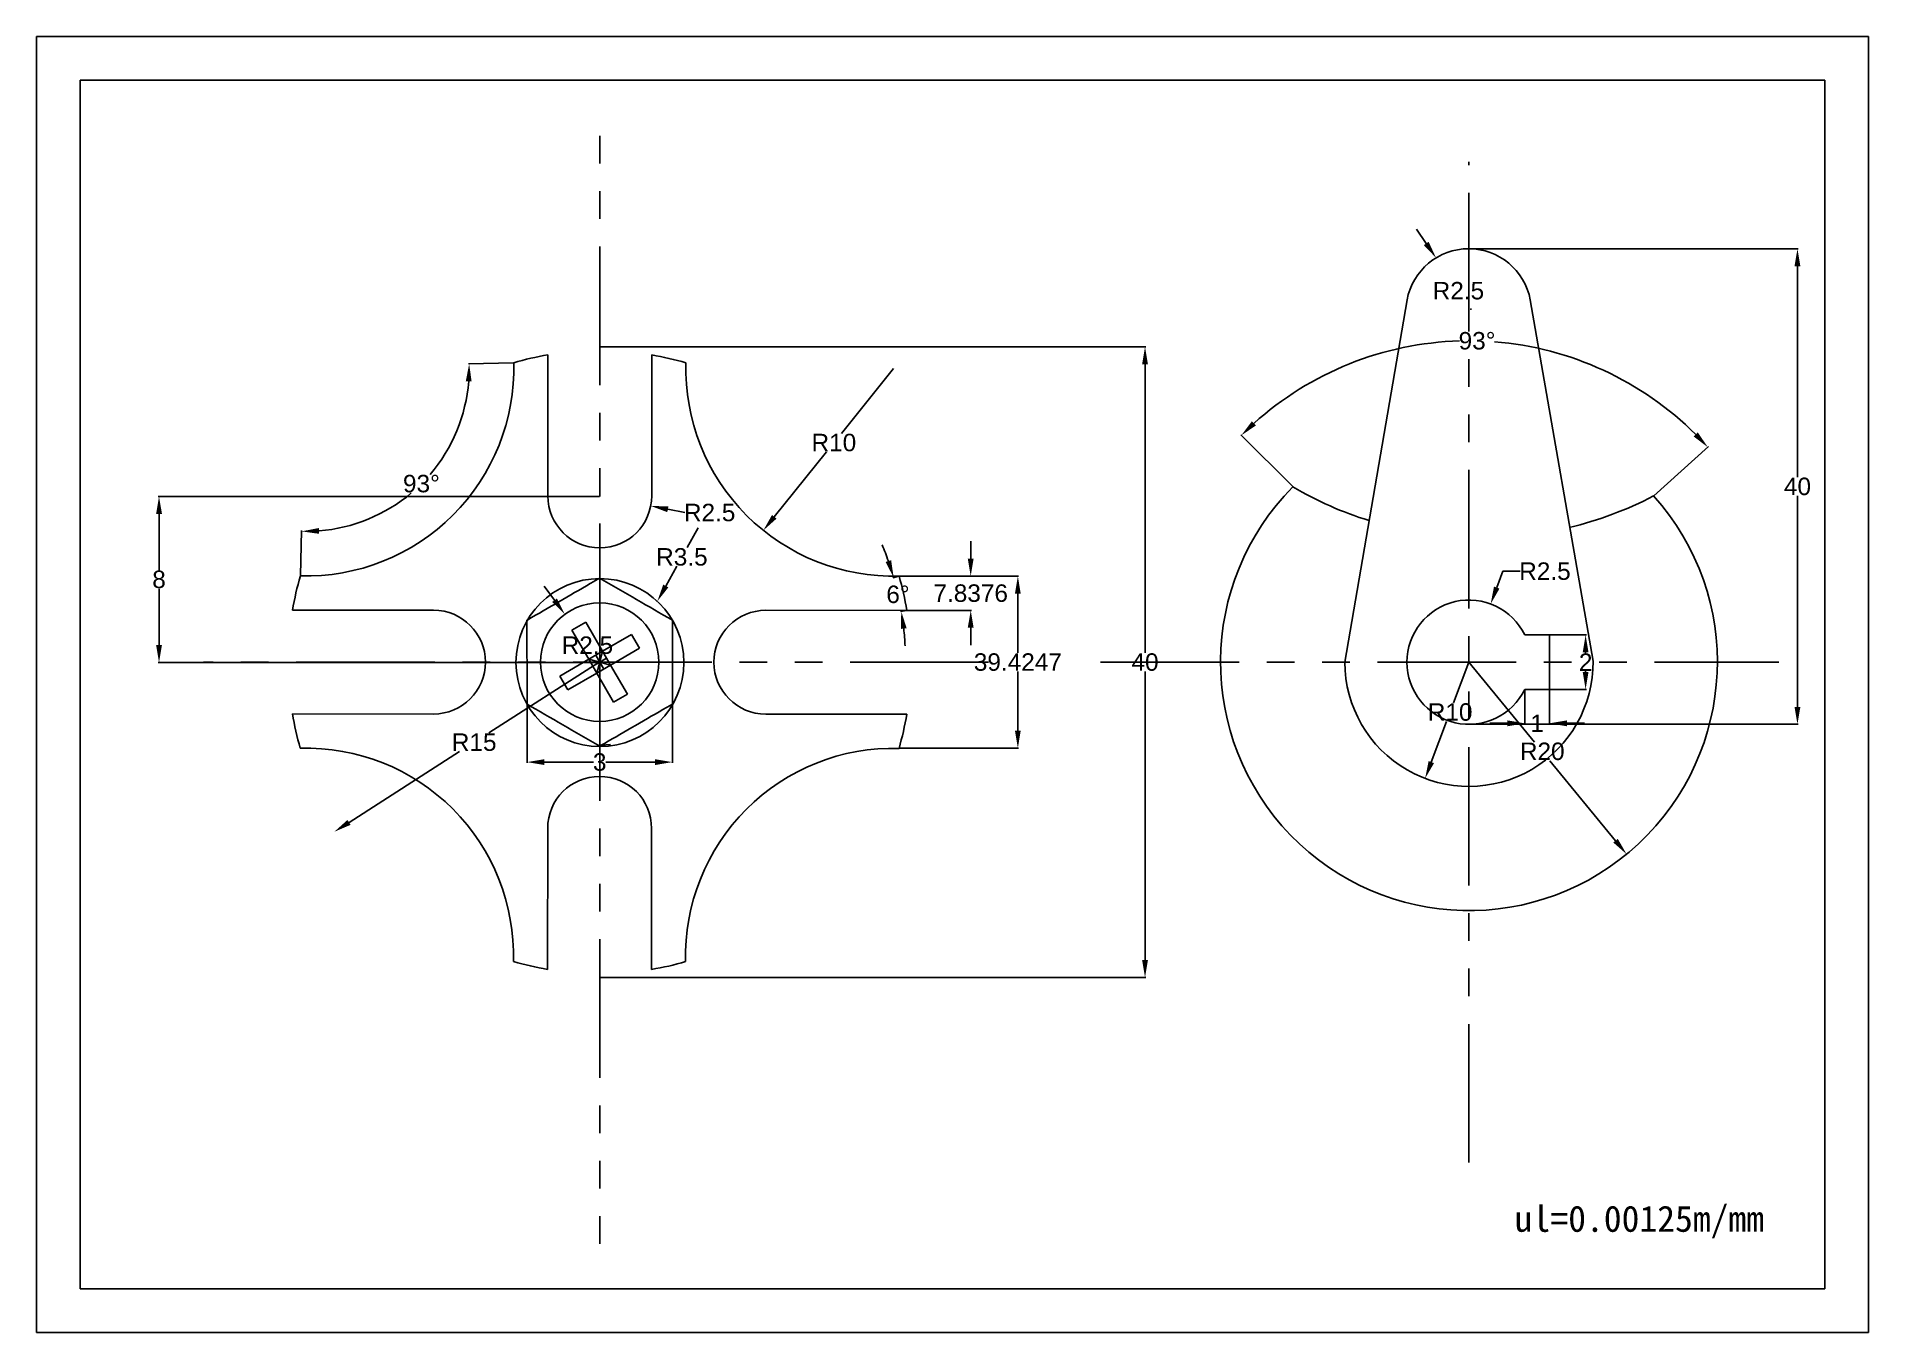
# Model space of a CAD drawing. Header units: inches. Extents: x 817 to 1237, y 3 to 300.
import ezdxf

# ---------------------------------------------------------------- set-up
doc = ezdxf.new("R2010")
doc.units = ezdxf.units.IN
doc.header["$MEASUREMENT"] = 0
doc.linetypes.add('PHANTOM', pattern=[63.5, 31.75, -6.35, 6.35, -6.35, 6.35, -6.35])
doc.styles.get("Standard").update_dxf_attribs({"font": 'arial.ttf'})
doc.dimstyles.get("Standard").update_dxf_attribs({"dimtxt": 4, "dimasz": 4, "dimexe": 0.18, "dimexo": 0.0625, "dimgap": 0.09, "dimtad": 0, "dimtih": 1, "dimtoh": 1, "dimdec": 4, "dimzin": 0, "dimdsep": 46, "dimtxsty": 'Standard', "dimcen": 0.09, "dimadec": 0, "dimazin": 0, "dimtfac": 1, "dimtdec": 4, "dimtofl": 0, "dimtmove": 0, "dimatfit": 1, "dimfxl": 1, "dimtolj": 1, "dimtzin": 0, "dimarcsym": 0})

# ---------------------------------------------------------------- blocks, each defined once
blk = doc.blocks.new('*D2')
at = {"color": 0, "lineweight": -2, "transparency": 16777216}
for p, q in [((962.81, 147.17), (962.81, 133.75)), ((929.48, 146.95), (929.48, 133.75)), ((933.48, 133.93), (944.74, 133.93)), ((958.81, 133.93), (947.54, 133.93))]:
    blk.add_line(p, q, dxfattribs=at)
at = {"color": 0, "transparency": 16777216}
for points in [[(933.48, 134.6), (933.48, 133.26), (929.48, 133.93)], [(958.81, 134.6), (958.81, 133.26), (962.81, 133.93)]]:
    blk.add_solid(points, dxfattribs=at)
at = {"layer": 'Defpoints', "color": 0, "transparency": 16777216}
for p in [(929.48, 147.01), (962.81, 147.23), (962.81, 133.93)]:
    blk.add_point(p, dxfattribs=at)
at = {"color": 0, "transparency": 16777216, "insert": (946.14, 133.93), "char_height": 4, "attachment_point": 5}
blk.add_mtext('\\A1;3', dxfattribs=at)
blk = doc.blocks.new('*D3')
at = {"color": 0, "lineweight": -2, "transparency": 16777216}
for p, q in [((1013.5, 224.15), (1001.55, 209.29)), ((986.17, 190.16), (998.12, 205.03))]:
    blk.add_line(p, q, dxfattribs=at)
at = {"color": 0, "transparency": 16777216}
blk.add_solid([(985.65, 190.58), (986.69, 189.74), (983.67, 187.05)], dxfattribs=at)
at = {"layer": 'Defpoints', "color": 0, "transparency": 16777216}
for p in [(1013.5, 224.15), (983.67, 187.05)]:
    blk.add_point(p, dxfattribs=at)
at = {"color": 0, "transparency": 16777216, "insert": (999.84, 207.16), "char_height": 4, "attachment_point": 5}
blk.add_mtext('\\A1;R10', dxfattribs=at)
blk = doc.blocks.new('*D4')
at = {"color": 0, "lineweight": -2, "transparency": 16777216}
for p, q in [((1014.85, 176.55), (1042.2, 176.55)), ((1042.02, 172.55), (1042.02, 158.98)), ((1042.02, 141.13), (1042.02, 154.71)), ((1014.85, 137.13), (1042.2, 137.13))]:
    blk.add_line(p, q, dxfattribs=at)
at = {"color": 0, "transparency": 16777216}
for points in [[(1041.35, 172.55), (1042.68, 172.55), (1042.02, 176.55)], [(1041.35, 141.13), (1042.68, 141.13), (1042.02, 137.13)]]:
    blk.add_solid(points, dxfattribs=at)
at = {"layer": 'Defpoints', "color": 0, "transparency": 16777216}
for p in [(1014.79, 176.55), (1014.79, 137.13), (1042.02, 137.13)]:
    blk.add_point(p, dxfattribs=at)
at = {"color": 0, "transparency": 16777216, "insert": (1042.02, 156.84), "char_height": 4, "attachment_point": 5}
blk.add_mtext('\\A1;39.4247', dxfattribs=at)
blk = doc.blocks.new('*D5')
at = {"color": 0, "lineweight": -2, "transparency": 16777216}
for p, q in [((1135.65, 252.81), (1133.4, 256.12)), ((1145.83, 237.74), (1146.01, 237.74)), ((1145.92, 237.65), (1145.92, 237.83))]:
    blk.add_line(p, q, dxfattribs=at)
at = {"color": 0, "transparency": 16777216}
blk.add_solid([(1136.21, 253.19), (1135.1, 252.44), (1137.91, 249.51)], dxfattribs=at)
at = {"layer": 'Defpoints', "color": 0, "transparency": 16777216}
for p in [(1137.91, 249.51), (1145.92, 237.74)]:
    blk.add_point(p, dxfattribs=at)
at = {"color": 0, "transparency": 16777216, "insert": (1143.04, 241.97), "char_height": 4, "attachment_point": 5}
blk.add_mtext('\\A1;R2.5', dxfattribs=at)
blk = doc.blocks.new('*D6')
at = {"color": 0, "lineweight": -2, "transparency": 16777216}
for p, q in [((1145.46, 156.84), (1160.51, 138.51)), ((1179.06, 115.92), (1164.01, 134.25))]:
    blk.add_line(p, q, dxfattribs=at)
at = {"color": 0, "transparency": 16777216}
blk.add_solid([(1179.58, 116.34), (1178.55, 115.5), (1181.6, 112.83)], dxfattribs=at)
at = {"layer": 'Defpoints', "color": 0, "transparency": 16777216}
for p in [(1145.46, 156.84), (1181.6, 112.83)]:
    blk.add_point(p, dxfattribs=at)
at = {"color": 0, "transparency": 16777216, "insert": (1162.26, 136.38), "char_height": 4, "width": 22.7694, "attachment_point": 5}
blk.add_mtext('\\A1;R20', dxfattribs=at)
blk = doc.blocks.new('*D7')
at = {"color": 0, "lineweight": -2, "transparency": 16777216}
for p, q in [((1145.46, 156.84), (1141.94, 147.52)), ((1136.82, 133.94), (1140.34, 143.26))]:
    blk.add_line(p, q, dxfattribs=at)
at = {"color": 0, "transparency": 16777216}
blk.add_solid([(1136.2, 134.17), (1137.45, 133.7), (1135.41, 130.2)], dxfattribs=at)
at = {"layer": 'Defpoints', "color": 0, "transparency": 16777216}
for p in [(1145.46, 156.84), (1135.41, 130.2)]:
    blk.add_point(p, dxfattribs=at)
at = {"color": 0, "transparency": 16777216, "insert": (1141.14, 145.39), "char_height": 4, "attachment_point": 5}
blk.add_mtext('\\A1;R10', dxfattribs=at)
blk = doc.blocks.new('*D8')
at = {"color": 0, "lineweight": -2, "transparency": 16777216}
for p, q in [((1151.82, 173.93), (1153.22, 177.68)), ((1153.22, 177.68), (1157.22, 177.68)), ((1145.37, 156.84), (1145.55, 156.84)), ((1145.46, 156.75), (1145.46, 156.93))]:
    blk.add_line(p, q, dxfattribs=at)
at = {"color": 0, "transparency": 16777216}
blk.add_solid([(1151.2, 174.17), (1152.45, 173.7), (1150.43, 170.18)], dxfattribs=at)
at = {"layer": 'Defpoints', "color": 0, "transparency": 16777216}
for p in [(1150.43, 170.18), (1145.46, 156.84)]:
    blk.add_point(p, dxfattribs=at)
at = {"color": 0, "transparency": 16777216, "insert": (1162.88, 177.68), "char_height": 4, "attachment_point": 5}
blk.add_mtext('\\A1;R2.5', dxfattribs=at)
blk = doc.blocks.new('*D9')
at = {"color": 0, "lineweight": -2, "transparency": 16777216}
for p, q in [((1163.98, 163.07), (1172.39, 163.07)), ((1172.21, 159.07), (1172.21, 158.94)), ((1172.21, 154.61), (1172.21, 154.74)), ((1162.32, 150.61), (1172.39, 150.61))]:
    blk.add_line(p, q, dxfattribs=at)
at = {"color": 0, "transparency": 16777216}
for points in [[(1171.54, 159.07), (1172.87, 159.07), (1172.21, 163.07)], [(1171.54, 154.61), (1172.87, 154.61), (1172.21, 150.61)]]:
    blk.add_solid(points, dxfattribs=at)
at = {"layer": 'Defpoints', "color": 0, "transparency": 16777216}
for p in [(1163.92, 163.07), (1162.26, 150.61), (1172.21, 150.61)]:
    blk.add_point(p, dxfattribs=at)
at = {"color": 0, "transparency": 16777216, "insert": (1172.21, 156.84), "char_height": 4, "attachment_point": 5}
blk.add_mtext('\\A1;2', dxfattribs=at)
blk = doc.blocks.new('*D10')
at = {"color": 0, "lineweight": -2, "transparency": 16777216}
for p, q in [((1158.26, 150.55), (1158.26, 142.64)), ((1163.92, 150.55), (1163.92, 142.64)), ((1154.26, 142.82), (1150.26, 142.82)), ((1167.92, 142.82), (1171.92, 142.82))]:
    blk.add_line(p, q, dxfattribs=at)
at = {"color": 0, "transparency": 16777216}
for points in [[(1154.26, 143.49), (1154.26, 142.15), (1158.26, 142.82)], [(1167.92, 143.49), (1167.92, 142.15), (1163.92, 142.82)]]:
    blk.add_solid(points, dxfattribs=at)
at = {"layer": 'Defpoints', "color": 0, "transparency": 16777216}
for p in [(1158.26, 150.61), (1163.92, 150.61), (1163.92, 142.82)]:
    blk.add_point(p, dxfattribs=at)
at = {"color": 0, "transparency": 16777216, "insert": (1161.09, 142.82), "char_height": 4, "attachment_point": 5}
blk.add_mtext('\\A1;1', dxfattribs=at)
blk = doc.blocks.new('*D11')
at = {"color": 0, "lineweight": -2, "transparency": 16777216}
for p, q in [((1145.52, 251.61), (1220.96, 251.61)), ((1220.78, 247.61), (1220.78, 199.24)), ((1220.78, 146.6), (1220.78, 194.98)), ((1145.52, 142.6), (1220.96, 142.6))]:
    blk.add_line(p, q, dxfattribs=at)
at = {"color": 0, "transparency": 16777216}
for points in [[(1220.11, 247.61), (1221.45, 247.61), (1220.78, 251.61)], [(1220.11, 146.6), (1221.45, 146.6), (1220.78, 142.6)]]:
    blk.add_solid(points, dxfattribs=at)
at = {"layer": 'Defpoints', "color": 0, "transparency": 16777216}
for p in [(1145.46, 251.61), (1145.46, 142.6), (1220.78, 142.6)]:
    blk.add_point(p, dxfattribs=at)
at = {"color": 0, "transparency": 16777216, "insert": (1220.78, 197.11), "char_height": 4, "attachment_point": 5}
blk.add_mtext('\\A1;40', dxfattribs=at)
blk = doc.blocks.new('*D12')
at = {"color": 0, "lineweight": -2, "transparency": 16777216}
for p, q in [((1105.05, 197.07), (1093.12, 208.95)), ((1187.83, 194.99), (1200.35, 206.25))]:
    blk.add_line(p, q, dxfattribs=at)
for start, end in [(91.681, 132.0154), (45.103, 85.4331)]:
    blk.add_arc((1145.46, 156.84), 73.67, start, end, dxfattribs=at)
at = {"color": 0, "transparency": 16777216}
for points in [[(1096.6, 211.09), (1095.69, 212.06), (1093.25, 208.82)], [(1197.94, 209.49), (1196.97, 208.57), (1200.21, 206.13)]]:
    blk.add_solid(points, dxfattribs=at)
at = {"layer": 'Defpoints', "color": 0, "transparency": 16777216}
for p in [(1166.95, 227.31), (1105.1, 197.02), (1187.79, 194.94), (1145.46, 156.84)]:
    blk.add_point(p, dxfattribs=at)
at = {"color": 0, "transparency": 16777216, "insert": (1147.31, 230.49), "char_height": 4, "attachment_point": 5}
blk.add_mtext('\\A1;93°', dxfattribs=at)
blk = doc.blocks.new('*D13')
at = {"color": 0, "lineweight": -2, "transparency": 16777216}
for p, q in [((1014.73, 176.54), (1013.37, 176.15)), ((1016.51, 168.71), (1015.12, 168.47))]:
    blk.add_line(p, q, dxfattribs=at)
for start, end in [(19.2897, 22.558), (3.0337, 6.3021)]:
    blk.add_arc((946.14, 156.84), 70.13, start, end, dxfattribs=at)
at = {"color": 0, "transparency": 16777216}
for points in [[(1012.97, 180.21), (1011.7, 179.81), (1013.55, 176.2)], [(1015.19, 164.45), (1016.51, 164.63), (1015.29, 168.5)]]:
    blk.add_solid(points, dxfattribs=at)
at = {"layer": 'Defpoints', "color": 0, "transparency": 16777216}
for p in [(1014.79, 176.55), (1014.81, 171.09), (1016.57, 168.72), (946.14, 156.84)]:
    blk.add_point(p, dxfattribs=at)
at = {"color": 0, "transparency": 16777216, "insert": (1014.53, 172.37), "char_height": 4, "attachment_point": 5}
blk.add_mtext('\\A1;6°', dxfattribs=at)
blk = doc.blocks.new('*D14')
at = {"color": 0, "lineweight": -2, "transparency": 16777216}
for p, q in [((1031.21, 180.55), (1031.21, 184.55)), ((1014.85, 176.55), (1031.39, 176.55)), ((1016.63, 168.72), (1031.39, 168.72)), ((1031.21, 164.72), (1031.21, 160.72))]:
    blk.add_line(p, q, dxfattribs=at)
at = {"color": 0, "transparency": 16777216}
for points in [[(1030.54, 180.55), (1031.88, 180.55), (1031.21, 176.55)], [(1030.54, 164.72), (1031.88, 164.72), (1031.21, 168.72)]]:
    blk.add_solid(points, dxfattribs=at)
at = {"layer": 'Defpoints', "color": 0, "transparency": 16777216}
for p in [(1014.79, 176.55), (1016.57, 168.72), (1031.21, 168.72)]:
    blk.add_point(p, dxfattribs=at)
at = {"color": 0, "transparency": 16777216, "insert": (1031.21, 172.64), "char_height": 4, "attachment_point": 5}
blk.add_mtext('\\A1;7.8376', dxfattribs=at)
blk = doc.blocks.new('*D15')
at = {"color": 0, "lineweight": -2, "transparency": 16777216}
for p, q in [((935.79, 171.04), (933.44, 174.28)), ((946.05, 156.84), (946.23, 156.84)), ((946.14, 156.75), (946.14, 156.93))]:
    blk.add_line(p, q, dxfattribs=at)
at = {"color": 0, "transparency": 16777216}
blk.add_solid([(936.33, 171.44), (935.25, 170.65), (938.15, 167.81)], dxfattribs=at)
at = {"layer": 'Defpoints', "color": 0, "transparency": 16777216}
for p in [(938.15, 167.81), (946.14, 156.84)]:
    blk.add_point(p, dxfattribs=at)
at = {"color": 0, "transparency": 16777216, "insert": (943.32, 160.71), "char_height": 4, "attachment_point": 5}
blk.add_mtext('\\A1;R2.5', dxfattribs=at)
blk = doc.blocks.new('*D16')
at = {"color": 0, "lineweight": -2, "transparency": 16777216}
for p, q in [((926.36, 225.49), (916.03, 225.21)), ((877.51, 176.67), (877.79, 187))]:
    blk.add_line(p, q, dxfattribs=at)
for start, end in [(319.4322, 355.4128), (274.5399, 310.1419)]:
    blk.add_arc((878.83, 224.21), 37.4, start, end, dxfattribs=at)
at = {"color": 0, "transparency": 16777216}
for points in [[(915.44, 221.23), (916.77, 221.2), (916.21, 225.22)], [(881.81, 186.26), (881.77, 187.59), (877.79, 186.82)]]:
    blk.add_solid(points, dxfattribs=at)
at = {"layer": 'Defpoints', "color": 0, "transparency": 16777216}
for p in [(878.83, 224.21), (926.43, 225.49), (897.22, 191.64), (877.51, 176.61)]:
    blk.add_point(p, dxfattribs=at)
at = {"color": 0, "transparency": 16777216, "insert": (905.26, 197.75), "char_height": 4, "attachment_point": 5}
blk.add_mtext('\\A1;93°', dxfattribs=at)
blk = doc.blocks.new('*D17')
at = {"color": 0, "lineweight": -2, "transparency": 16777216}
for p, q in [((946.05, 156.84), (920.69, 140.61)), ((888.66, 120.11), (914.02, 136.35))]:
    blk.add_line(p, q, dxfattribs=at)
at = {"color": 0, "transparency": 16777216}
blk.add_solid([(888.3, 120.67), (889.02, 119.55), (885.29, 117.96)], dxfattribs=at)
at = {"layer": 'Defpoints', "color": 0, "transparency": 16777216}
for p in [(946.05, 156.84), (885.29, 117.96)]:
    blk.add_point(p, dxfattribs=at)
at = {"color": 0, "transparency": 16777216, "insert": (917.36, 138.48), "char_height": 4, "attachment_point": 5}
blk.add_mtext('\\A1;R15', dxfattribs=at)
blk = doc.blocks.new('*D18')
at = {"color": 0, "lineweight": -2, "transparency": 16777216}
for p, q in [((946.2, 229.13), (1071.36, 229.13)), ((1071.18, 225.13), (1071.18, 158.97)), ((1071.18, 88.56), (1071.18, 154.71)), ((946.38, 84.56), (1071.36, 84.56))]:
    blk.add_line(p, q, dxfattribs=at)
at = {"color": 0, "transparency": 16777216}
for points in [[(1070.51, 225.13), (1071.85, 225.13), (1071.18, 229.13)], [(1070.51, 88.56), (1071.85, 88.56), (1071.18, 84.56)]]:
    blk.add_solid(points, dxfattribs=at)
at = {"layer": 'Defpoints', "color": 0, "transparency": 16777216}
for p in [(946.14, 229.13), (946.32, 84.56), (1071.18, 84.56)]:
    blk.add_point(p, dxfattribs=at)
at = {"color": 0, "transparency": 16777216, "insert": (1071.18, 156.84), "char_height": 4, "attachment_point": 5}
blk.add_mtext('\\A1;40', dxfattribs=at)
blk = doc.blocks.new('*D19')
at = {"color": 0, "lineweight": -2, "transparency": 16777216}
for p, q in [((946.09, 194.84), (844.92, 194.84)), ((845.1, 190.84), (845.1, 177.93)), ((845.1, 160.75), (845.1, 173.67)), ((946.09, 156.75), (844.92, 156.75))]:
    blk.add_line(p, q, dxfattribs=at)
at = {"color": 0, "transparency": 16777216}
for points in [[(844.44, 190.84), (845.77, 190.84), (845.1, 194.84)], [(844.44, 160.75), (845.77, 160.75), (845.1, 156.75)]]:
    blk.add_solid(points, dxfattribs=at)
at = {"layer": 'Defpoints', "color": 0, "transparency": 16777216}
for p in [(946.15, 194.84), (845.1, 156.75), (946.15, 156.75)]:
    blk.add_point(p, dxfattribs=at)
at = {"color": 0, "transparency": 16777216, "insert": (845.1, 175.8), "char_height": 4, "attachment_point": 5}
blk.add_mtext('\\A1;8', dxfattribs=at)
blk = doc.blocks.new('*D20')
at = {"color": 0, "lineweight": -2, "transparency": 16777216}
for p, q in [((968.69, 187.62), (966.17, 183.09)), ((961.29, 174.29), (963.81, 178.82))]:
    blk.add_line(p, q, dxfattribs=at)
at = {"color": 0, "transparency": 16777216}
blk.add_solid([(960.71, 174.61), (961.88, 173.97), (959.35, 170.79)], dxfattribs=at)
at = {"layer": 'Defpoints', "color": 0, "transparency": 16777216}
for p in [(968.69, 187.62), (959.35, 170.79)]:
    blk.add_point(p, dxfattribs=at)
at = {"color": 0, "transparency": 16777216, "insert": (964.99, 180.95), "char_height": 4, "attachment_point": 5}
blk.add_mtext('\\A1;R3.5', dxfattribs=at)
blk = doc.blocks.new('*D21')
at = {"color": 0, "lineweight": -2, "transparency": 16777216}
for p, q in [((946.06, 194.93), (946.24, 194.93)), ((946.15, 194.84), (946.15, 195.02)), ((961.76, 191.89), (965.69, 191.12))]:
    blk.add_line(p, q, dxfattribs=at)
at = {"color": 0, "transparency": 16777216}
blk.add_solid([(961.89, 192.54), (961.64, 191.23), (957.84, 192.65)], dxfattribs=at)
at = {"layer": 'Defpoints', "color": 0, "transparency": 16777216}
for p in [(946.15, 194.93), (957.84, 192.65)]:
    blk.add_point(p, dxfattribs=at)
at = {"color": 0, "transparency": 16777216, "insert": (971.35, 191.12), "char_height": 4, "attachment_point": 5}
blk.add_mtext('\\A1;R2.5', dxfattribs=at)

msp = doc.modelspace()

# ---------------------------------------------------------------- linework, layer by layer
for p, q in [((817.03625, 300.22124), (1237.03625, 300.22124)), ((817.03625, 3.22124), (817.03625, 300.22124)), ((817.03625, 300.22124), (827.03625, 300.22124)), ((1237.03625, 300.22124), (1237.03625, 3.22124)), ((827.03625, 290.22124), (827.03625, 13.22124)), ((827.03625, 290.22124), (1227.03625, 290.22124)), ((1227.03625, 13.22124), (1227.03625, 290.22124)), ((1158.25913, 163.07154), (1163.9214, 163.07154)), ((1163.9214, 163.07154), (1163.9214, 150.61221)), ((1162.25913, 150.61221), (1158.25913, 150.61221)), ((827.03625, 13.22124), (1227.03625, 13.22124)), ((1237.03625, 3.22124), (817.03625, 3.22124))]:
    msp.add_line(p, q)
at = {"linetype": 'PHANTOM'}
for p, q in [((946.13852, 156.84187), (946.13852, 282.60462)), ((1145.4563, 42.14442), (1145.4563, 271.53933)), ((1035.32423, 156.84187), (855.28286, 156.84187)), ((946.13852, 156.84187), (946.13852, 23.48661)), ((1060.99211, 156.84187), (1216.51883, 156.84187))]:
    msp.add_line(p, q, dxfattribs=at)
at = {"color": 7, "linetype": 'Continuous', "lineweight": 25}
for p, q in [((1131.25898, 239.87002), (1116.98027, 156.84187)), ((1173.93128, 157.08699), (1159.51627, 239.87993)), ((934.26379, 227.27054), (934.25045, 194.93891)), ((958.05803, 194.92908), (958.07137, 227.26072)), ((908.05131, 168.76138), (875.71967, 168.77472)), ((1016.56719, 168.7166), (984.23555, 168.72994)), ((942.96466, 166.00663), (939.78206, 164.16728)), ((943.62754, 157.5135), (939.78206, 164.16728)), ((946.81015, 159.35285), (942.96466, 166.00663)), ((946.81015, 159.35285), (953.46393, 163.19833)), ((948.6495, 156.17025), (955.30328, 160.01573)), ((955.30328, 160.01573), (953.46393, 163.19833)), ((936.97376, 153.66802), (943.62754, 157.5135)), ((943.62754, 157.5135), (946.81015, 159.35285)), ((943.62754, 157.5135), (945.46689, 154.3309)), ((943.62754, 157.5135), (946.13852, 156.84187)), ((944.54722, 155.9222), (946.13852, 156.84187)), ((945.21884, 158.43317), (946.13852, 156.84187)), ((946.13852, 156.84187), (945.46689, 154.3309)), ((945.46689, 154.3309), (948.6495, 156.17025)), ((946.13852, 156.84187), (946.81015, 159.35285)), ((946.13852, 156.84187), (947.72982, 157.76155)), ((946.13852, 156.84187), (947.0582, 155.25057)), ((948.6495, 156.17025), (946.13852, 156.84187)), ((946.81015, 159.35285), (948.6495, 156.17025)), ((952.49498, 149.51646), (948.6495, 156.17025)), ((936.97376, 153.66802), (938.81311, 150.48541)), ((938.81311, 150.48541), (945.46689, 154.3309)), ((949.31238, 147.67711), (945.46689, 154.3309)), ((949.31238, 147.67711), (952.49498, 149.51646)), ((875.70985, 144.96714), (908.04149, 144.9538)), ((984.22573, 144.92237), (1016.55737, 144.90903)), ((948.64991, 137.96211), (946.41051, 137.79775)), ((934.21901, 118.75466), (934.20567, 86.42303)), ((958.01325, 86.4132), (958.02659, 118.74484))]:
    msp.add_line(p, q, dxfattribs=at)
msp.add_circle((946.19053, 156.75187), 19.24372)
msp.add_circle((946.13852, 156.84187), 13.57032, dxfattribs=at)
for centre, radius, start, end in [((1145.38855, 237.2403), 14.3722, 10.5831243, 169.457064), ((946.13852, 156.84187), 71.42273, 99.5704257, 106.0213331), ((946.13852, 156.84187), 71.42273, 73.9313819, 80.3822893), ((878.82831, 224.20765), 47.61516, 268.4088941, 1.543821), ((1013.5043, 224.15208), 47.61516, 178.4088941, 271.543821), ((946.15424, 194.93399), 11.90379, 179.9763575, 359.9763575), ((1145.4563, 156.84187), 56.95206, 135.1266357, 41.9917088), ((1147.04493, 268.23148), 82.64506, 239.4974394, 252.7676798), ((1148.32037, 270.70997), 85.42809, 283.6223077, 297.5141966), ((946.13852, 156.84187), 71.42273, 163.9313819, 170.3822893), ((946.13852, 156.84187), 71.42273, 9.5704257, 16.0213331), ((908.0464, 156.85759), 11.90379, 269.9763575, 89.9763575), ((984.23064, 156.82615), 11.90379, 89.9763575, 269.9763575), ((1145.4563, 156.84187), 14.23801, 25.9468764, 334.0531236), ((1145.4563, 156.84187), 28.47603, 180, 0.4931983), ((946.13852, 156.84187), 71.42273, 189.5704257, 196.0213331), ((946.13852, 156.84187), 71.42273, 343.9313819, 350.3822893), ((878.77274, 89.53167), 47.61516, 358.4088941, 91.543821), ((1013.44873, 89.47609), 47.61516, 88.4088941, 181.543821), ((946.1228, 118.74975), 11.90379, 359.9763575, 179.9763575), ((946.13852, 156.84187), 71.42273, 253.9313819, 260.3822893), ((946.13852, 156.84187), 71.42273, 279.5704257, 286.0213331)]:
    msp.add_arc(centre, radius, start, end, dxfattribs=at)
for points, knots in [([(946.13002, 176.08531), (945.41098, 175.66974), (939.98853, 172.5359), (934.28741, 169.241), (929.52958, 166.49126), (929.46897, 166.45623)], [0, 0, 0, 0, 0.131137732, 0.98893077, 1, 1, 1, 1]), ([(962.79957, 166.47095), (960.07083, 168.04478), (954.51572, 171.24876), (948.95781, 174.45435), (946.13002, 176.08531)], [0, 0, 0, 0, 0.491212462, 1, 1, 1, 1]), ([(929.46897, 166.45623), (929.47036, 163.30615), (929.47319, 156.89329), (929.47602, 150.47722), (929.47747, 147.2128)], [0, 0, 0, 0, 0.491212462, 1, 1, 1, 1]), ([(962.80807, 147.22752), (962.80668, 150.37759), (962.80385, 156.79045), (962.80102, 163.20653), (962.79957, 166.47095)], [0, 0, 0, 0, 0.491212462, 1, 1, 1, 1]), ([(929.47747, 147.2128), (932.20621, 145.63896), (937.76132, 142.43499), (943.31923, 139.2294), (946.14702, 137.59844)], [0, 0, 0, 0, 0.491212462, 1, 1, 1, 1]), ([(946.14702, 137.59844), (946.20763, 137.63347), (950.96546, 140.3832), (956.66658, 143.67811), (962.08903, 146.81195), (962.80807, 147.22752)], [0, 0, 0, 0, 0.01106923, 0.868862268, 1, 1, 1, 1])]:
    msp.add_open_spline(points, degree=3, knots=knots, dxfattribs=at)

# ---------------------------------------------------------------- texts
at = {"insert": (1155.96866, 32.26561), "char_height": 6, "attachment_point": 1}
msp.add_mtext_dynamic_manual_height_columns('{\\fSimSun|b1|i0|c0|p2;ul=\\fSimSun|b1|i0|c134|p2;0.00\\fSimSun|b1|i0|c0|p2;1\\fSimSun|b1|i0|c134|p2;25\\fSimSun|b1|i0|c0|p2;m/mm}', width=164.5454887, gutter_width=30, heights=[6.9467], dxfattribs=at)

# ---------------------------------------------------------------- dimensions: what is measured, and where the dimension line sits
for center, mpoint, text, picture, middle in [((1145.92492, 237.74309), (1137.9069, 249.50881), 'R2.5', '*D5', (1143.0422, 241.97323)), ((1013.5043, 224.15208), (983.66629, 187.04553), 'R10', '*D3', (999.83859, 207.15741)), ((946.15424, 194.93399), (957.83728, 192.65219), 'R2.5', '*D21', (971.34919, 191.11869)), ((968.68803, 187.61819), (959.35232, 170.79068), 'R3.5', '*D20', (964.99043, 180.95332)), ((946.13852, 156.84187), (938.1486, 167.81068), 'R2.5', '*D15', (943.32112, 160.70969)), ((946.04852, 156.84187), (885.29364, 117.95667), 'R15', '*D17', (917.3556, 138.47742)), ((1145.4563, 156.84187), (1135.41192, 130.19615), 'R10', '*D7', (1141.13957, 145.39046)), ((1145.4563, 156.84187), (1181.60128, 112.82963), 'R20', '*D6', (1162.25948, 136.38134))]:
    dim = msp.add_radius_dim(center=center, mpoint=mpoint, text=text, dimstyle='Standard')
    dim.commit()
    dim.dimension.update_dxf_attribs({"geometry": picture, "text_midpoint": middle})
for base, p1, p2, text, picture, middle in [((1220.78083, 142.60386), (1145.4563, 251.61234), (1145.4563, 142.60386), '40', '*D11', (1220.78083, 197.1081)), ((1071.17957, 84.55695), (946.13852, 229.1268), (946.31852, 84.55695), '40', '*D18', (1071.17957, 156.84187)), ((845.10224, 156.75187), (946.15424, 194.84399), (946.15424, 156.75187), '8', '*D19', (845.10224, 175.79793)), ((1172.20833, 150.61221), (1163.9214, 163.07154), (1162.25913, 150.61221), '2', '*D9', (1172.20833, 156.84187))]:
    dim = msp.add_linear_dim(base=base, p1=p1, p2=p2, angle=90, text=text, dimstyle='Standard')
    dim.commit()
    dim.dimension.update_dxf_attribs({"geometry": picture, "text_midpoint": middle})
for base, center, p1, p2, picture, middle in [((1166.95078, 227.30848), (1145.4563, 156.84187), (1105.09621, 197.02395), (1187.78544, 194.94411), '*D12', (1147.30875, 230.49052)), ((897.21815, 191.64259), (878.82831, 224.20765), (877.50621, 176.61086), (926.42618, 225.49048), '*D16', (905.26234, 197.7518)), ((1014.8079, 171.08853), (946.13852, 156.84187), (1016.56719, 168.7166), (1014.78712, 176.55421), '*D13', (1014.52849, 172.37452))]:
    dim = msp.add_angular_dim_3p(base=base, center=center, p1=p1, p2=p2, dimstyle='Standard')
    dim.commit()
    dim.dimension.update_dxf_attribs({"geometry": picture, "text_midpoint": middle})
for base, p2, picture, middle in [((1031.21139, 168.7166), (1016.56719, 168.7166), '*D14', (1031.21139, 172.6354)), ((1042.01769, 137.12954), (1014.78712, 137.12954), '*D4', (1042.01769, 156.84187))]:
    dim = msp.add_linear_dim(base=base, p1=(1014.78712, 176.55421), p2=p2, angle=90, dimstyle='Standard')
    dim.commit()
    dim.dimension.update_dxf_attribs({"geometry": picture, "text_midpoint": middle})
dim = msp.add_radius_dim(center=(1145.4563, 156.84187), mpoint=(1150.42703, 170.18402), text='R2.5', dimstyle='Standard')
dim.commit()
dim.dimension.update_dxf_attribs({"geometry": '*D8', "text_midpoint": (1162.88022, 177.68066), "dimtype": 164})
for base, p1, p2, text, picture, middle in [((962.80807, 133.93006), (929.47747, 147.01241), (962.80807, 147.22752), '3', '*D2', (946.14277, 133.93006)), ((1163.9214, 142.8205), (1158.25913, 150.61221), (1163.9214, 150.61221), '1', '*D10', (1161.09026, 142.8205))]:
    dim = msp.add_linear_dim(base=base, p1=p1, p2=p2, text=text, dimstyle='Standard')
    dim.commit()
    dim.dimension.update_dxf_attribs({"geometry": picture, "text_midpoint": middle})

doc.saveas('drawing.dxf')
